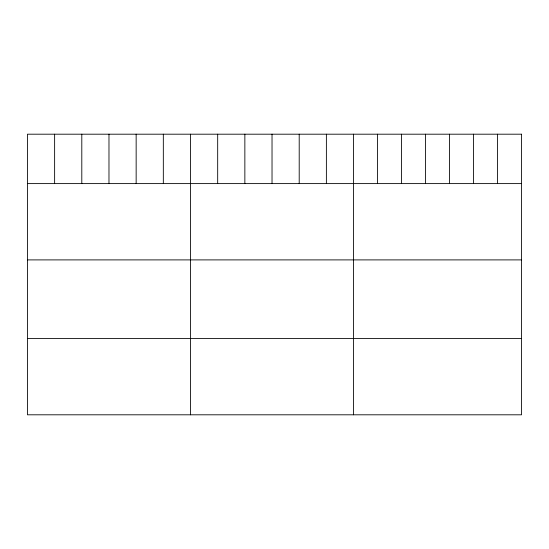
<?xml version="1.0" encoding="UTF-8"?>
<svg xmlns="http://www.w3.org/2000/svg" width="549" height="549" viewBox="0 0 549 549"><rect width="100%" height="100%" fill="white"/><g stroke="black" fill="none" stroke-linecap="round" stroke-linejoin="round"><path stroke-width="0.82" d="M27.45 183.606L521.55 183.606M27.45 259.897L521.55 259.897M27.45 338.507L521.55 338.507M497.552 134.196L497.552 183.606M473.554 134.196L473.554 183.606M449.556 134.196L449.556 183.606M425.55 134.196L425.55 183.606M401.552 134.196L401.552 183.606M377.554 134.196L377.554 183.606M353.556 134.196L353.556 414.804M326.381 134.196L326.381 183.606M299.205 134.196L299.205 183.606M272.029 134.196L272.029 183.606M244.854 134.196L244.854 183.606M217.679 134.196L217.679 183.606M190.503 134.196L190.503 414.804M163.328 134.196L163.328 183.606M136.152 134.196L136.152 183.606M108.977 134.196L108.977 183.606M81.801 134.196L81.801 183.606M54.625 134.196L54.625 183.606M521.55 134.196L27.45 134.196L27.45 414.804L521.55 414.804L521.55 134.196"/></g></svg>
